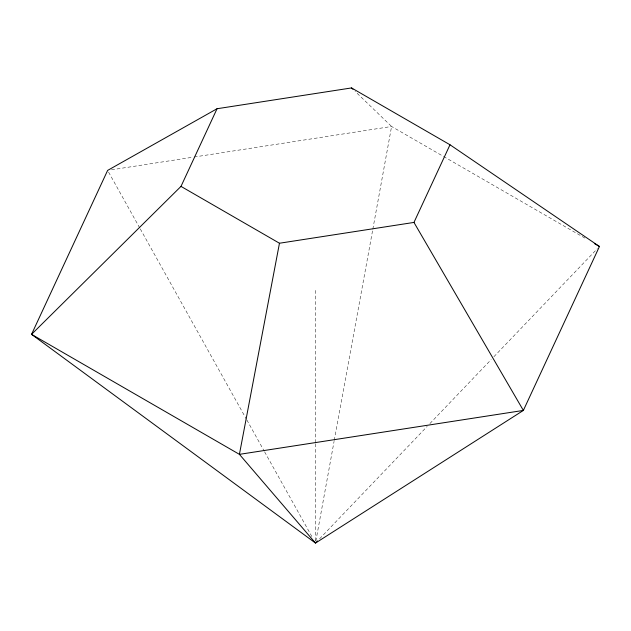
<?xml version="1.0" encoding="UTF-8"?>
<svg xmlns="http://www.w3.org/2000/svg" width="631" height="631" viewBox="0 0 631 631"><rect width="100%" height="100%" fill="white"/><g stroke="black" fill="none" stroke-linecap="round" stroke-linejoin="round"><path stroke-width="0.47" stroke-dasharray="3.15 2.37" d="M315.855 541.13L334.075 441.345M334.256 440.375L372.653 230.141M372.826 229.171L391.583 126.476L355.056 91.314M319.586 538.803L427.171 426.43M429.9 423.582L491.178 359.575M493.907 356.728L597.407 248.622M111.521 169.802L193.204 157.166M194.182 157.016L391.583 126.476L442.702 155.991M443.554 156.48L585.82 238.621M108.595 172.129L139.798 228.067M140.279 228.927L246.374 419.134M246.855 419.994L264.137 450.984M264.61 451.843L312.621 537.904M315.5 290.418L315.5 442.796M315.5 443.774L315.5 541.106"/><path stroke-width="0.95" d="M450.006 144.775L413.96 222.427L279.462 243.235L239.417 454.352L315.5 543.07L523.367 410.426L599.45 246.484L450.006 144.775L351.538 87.93L217.04 108.737L107.633 170.402L31.55 334.343L315.5 543.07L317.543 540.941M413.96 222.427L523.367 410.426L239.417 454.352L31.55 334.343L180.994 186.39L217.04 108.737M594.339 243.534L599.45 246.484M180.994 186.39L279.462 243.235M351.538 87.93L352.942 89.279"/></g></svg>
